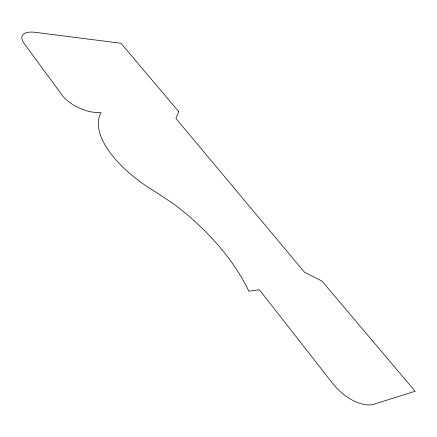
<?xml version="1.0" encoding="UTF-8"?>
<svg xmlns="http://www.w3.org/2000/svg" width="437" height="437" viewBox="0 0 437 437"><rect width="100%" height="100%" fill="white"/><g stroke="black" fill="none" stroke-linecap="round" stroke-linejoin="round"><path stroke-width="0.66" d="M178.777 111.675L175.92 118.465L304.507 272.224L321.993 281.084L415.15 391.279L373.843 404.23A33.529 17.797 40.3 0 1 333.273 384.15L259.392 289.764L248.877 291.217A216.228 135.989 26.2 0 0 174.134 204.281L156.156 192.275A91.825 42.597 29.1 0 1 101.029 112.735L95.714 112.435A26.231 11.821 25.3 0 1 62.163 95.228L24.111 43.378A25.078 10.428 24 0 1 35.124 32.311L120.934 43.252L178.777 111.675"/></g></svg>
